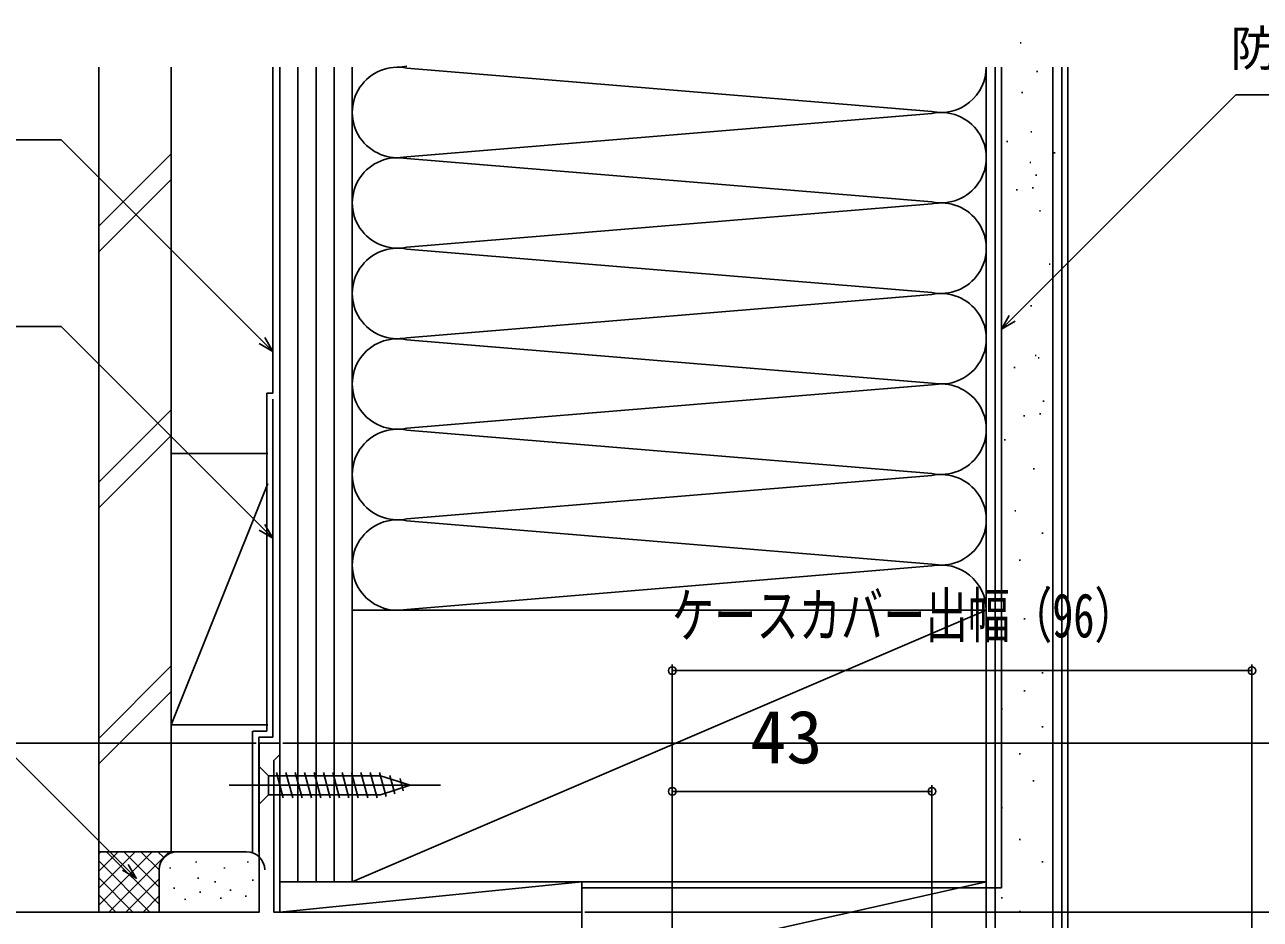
# Model space of a CAD drawing. Units: millimetres, scale not verified. Extents: x -525 to 525, y -783 to 778.
# Drawn here: x -342.2 to -137.6, y 416.1 to 564.3 of the extents above; entities that cross this region are included whole.
import ezdxf
from ezdxf.enums import TextEntityAlignment as Align

# ---------------------------------------------------------------- set-up
doc = ezdxf.new("R2010")
doc.units = ezdxf.units.MM
doc.header["$LTSCALE"] = 4
for name, color, linetype in [('0-2_YKK_11', 7, 'Continuous'), ('0-5_YKK_13', 4, 'Continuous'), ('0-7_YKK_D', 6, 'Continuous'), ('0-9_YSS_K', 3, 'Continuous'), ('0-A_YSS_KE', 3, 'Continuous')]:
    doc.layers.add(name, color=color, linetype=linetype)
doc.styles.add('ＭＳ ゴシック', font='')
doc.styles.get('ＭＳ ゴシック').set_extended_font_data('MS Gothic')

msp = doc.modelspace()

# ---------------------------------------------------------------- linework, layer by layer
at = {"layer": '0-2_YKK_11'}
msp.add_lwpolyline([(-364, 417.3), (-303.4, 417.3), (-303.4, 445.3), (-300, 445.3), (-300, 443.4), (-300.5, 442.9), (-301, 442.4), (-301, 417.3), (-250, 417.3), (-250, 413.058), (-250.12, 412.875), (-250.12, 412.325), (-250, 412.142), (-250, 409.5)], dxfattribs=at)
at = {"layer": '0-5_YKK_13'}
for p, q in [((-303.4, 441.4), (-303.4, 435.2)), ((-303.4, 441.4), (-301.85, 439.85)), ((-299.423, 436.2), (-300.549, 440.4)), ((-297.87, 436.2), (-298.996, 440.4)), ((-296.318, 436.2), (-297.443, 440.4)), ((-294.765, 436.2), (-295.89, 440.4)), ((-293.212, 436.2), (-294.337, 440.4)), ((-291.659, 436.2), (-292.784, 440.4)), ((-290.106, 436.2), (-291.231, 440.4)), ((-288.553, 436.2), (-289.678, 440.4)), ((-287, 436.2), (-288.125, 440.4)), ((-285.447, 436.2), (-286.573, 440.4)), ((-283.894, 436.2), (-285.02, 440.4)), ((-282.411, 436.458), (-283.467, 440.4)), ((-308.4, 438.3), (-273.4, 438.3)), ((-283.316, 439.85), (-301.85, 439.85)), ((-301.85, 439.85), (-301.85, 436.75)), ((-278.4, 438.3), (-283.316, 439.85)), ((-278.4, 438.3), (-283.316, 436.75)), ((-280.979, 436.91), (-281.792, 439.946)), ((-279.547, 437.361), (-280.096, 439.411)), ((-303.4, 435.2), (-301.85, 436.75)), ((-301.85, 436.75), (-283.316, 436.75))]:
    msp.add_line(p, q, dxfattribs=at)
at = {"layer": '0-7_YKK_D'}
for p, q in [((-235, 390.3), (-235, 458.3)), ((-139, 457.3), (-235, 457.3)), ((-139, 350), (-139, 458.3)), ((-303.9, 445.3), (-386, 445.3)), ((-299.5, 445.3), (-38, 445.3)), ((-235, 390.3), (-235, 438.3)), ((-192, 377.053), (-192, 438.3)), ((-235, 437.3), (-192, 437.3)), ((-249.5, 417.3), (-38, 417.3)), ((-249.5, 417.3), (-58, 417.3)), ((-249.5, 417.3), (-38, 417.3))]:
    msp.add_line(p, q, dxfattribs=at)
for points in [[(-180.501, 513.873), (-178.698, 515.676), (-141.653, 552.721), (-23.171, 552.721)], [(-301.15, 510.201), (-302.953, 512.005), (-336.218, 545.269), (-448.162, 545.269)], [(-178.215, 515.193), (-180.501, 513.873), (-179.181, 516.159)], [(-301.15, 479.255), (-302.953, 481.058), (-336.218, 514.323), (-428.683, 514.323)], [(-302.47, 512.488), (-301.15, 510.201), (-303.436, 511.521)], [(-323.784, 422.907), (-325.587, 424.711), (-385.44, 484.564), (-469.472, 484.564)], [(-302.47, 481.542), (-301.15, 479.255), (-303.436, 480.575)], [(-325.104, 425.194), (-323.784, 422.907), (-326.07, 424.227)]]:
    msp.add_lwpolyline(points, dxfattribs=at)
for centre in [(-235, 457.3), (-139, 457.3), (-235, 437.3), (-192, 437.3)]:
    msp.add_circle(centre, 0.637, dxfattribs=at)
at = {"layer": '0-9_YSS_K'}
for p, q in [((-177.397, 561.313), (-177.197, 561.313)), ((-300, 557.3), (-300, 422.3)), ((-297, 557.3), (-297, 422.3)), ((-294, 557.3), (-294, 422.3)), ((-291, 557.3), (-291, 422.3)), ((-288, 557.3), (-288, 467.3)), ((-288, 422.3), (-288, 557.3)), ((-288, 467.3), (-288, 557.3)), ((-192.031, 549.958), (-278.968, 557.142)), ((-183, 467.3), (-183, 557.3)), ((-181.5, 407.3), (-181.5, 557.3)), ((-172, 407.3), (-172, 557.3)), ((-169.5, 557.3), (-169.5, 407.3)), ((-174.664, 556.593), (-174.464, 556.593)), ((-177.148, 553.116), (-176.948, 553.116)), ((-278.968, 542.458), (-192.031, 549.642)), ((-175.644, 546.585), (-175.444, 546.585)), ((-179.646, 544.984), (-179.446, 544.984)), ((-330, 530.938), (-318, 542.938)), ((-171.806, 543.077), (-171.606, 543.077)), ((-278.968, 542.142), (-192.031, 534.958)), ((-175.807, 541.476), (-175.607, 541.476)), ((-330, 526.695), (-318, 538.695)), ((-174.844, 539.382), (-174.644, 539.382)), ((-178.045, 536.981), (-177.845, 536.981)), ((-175.402, 537.281), (-175.202, 537.281)), ((-192.031, 534.642), (-278.968, 527.458)), ((-174.207, 533.473), (-174.007, 533.473)), ((-183, 531.023), (-183, 467.3)), ((-192.031, 519.958), (-278.968, 527.142)), ((-172.606, 524.67), (-172.406, 524.67)), ((-278.968, 512.458), (-192.031, 519.642)), ((-175.666, 517.739), (-175.466, 517.739)), ((-192.031, 504.958), (-278.968, 512.142)), ((-178.418, 507.539), (-178.218, 507.539)), ((-174.92, 509.533), (-174.72, 509.533)), ((-174.417, 509.139), (-174.217, 509.139)), ((-278.968, 497.458), (-192.031, 504.642)), ((-173.616, 501.936), (-173.416, 501.936)), ((-330, 488.511), (-318, 500.511)), ((-176.817, 499.535), (-176.617, 499.535)), ((-174.174, 499.835), (-173.974, 499.835)), ((-330, 484.269), (-318, 496.269)), ((-278.968, 497.142), (-192.031, 489.958)), ((-180.019, 495.534), (-179.819, 495.534)), ((-318, 493.3), (-302, 493.3)), ((-318, 493.3), (-318, 448.3)), ((-300, 448.3), (-300, 493.3)), ((-192.031, 489.642), (-278.968, 482.458)), ((-175.217, 490.732), (-175.017, 490.732)), ((-178.277, 483.801), (-178.077, 483.801)), ((-278.968, 482.142), (-192.031, 474.958)), ((-173.801, 480.071), (-173.601, 480.071)), ((-177.531, 475.595), (-177.331, 475.595)), ((-278.968, 467.458), (-192.031, 474.642)), ((-173.055, 471.119), (-172.855, 471.119)), ((-288, 422.3), (-183, 467.3)), ((-176.785, 465.897), (-176.585, 465.897)), ((-179.768, 462.168), (-179.568, 462.168)), ((-318, 458.085), (-330, 446.085)), ((-173.801, 456.946), (-173.601, 456.946)), ((-330, 441.842), (-318, 453.842)), ((-176.785, 453.962), (-176.585, 453.962)), ((-180.514, 450.978), (-180.314, 450.978)), ((-173.801, 447.994), (-173.601, 447.994)), ((-177.531, 443.518), (-177.331, 443.518)), ((-175.293, 439.042), (-175.093, 439.042)), ((-180.514, 434.566), (-180.314, 434.566)), ((-177.531, 429.344), (-177.331, 429.344)), ((-330, 427.3), (-330, 417.3)), ((-317, 427.3), (-330, 427.3)), ((-330, 418.442), (-321.142, 427.3)), ((-330, 421.271), (-323.97, 427.3)), ((-330, 424.099), (-326.799, 427.3)), ((-330, 426.927), (-329.627, 427.3)), ((-330, 425.785), (-321.514, 417.3)), ((-328.686, 427.3), (-320, 418.614)), ((-328.313, 417.3), (-318.313, 427.3)), ((-325.858, 427.3), (-320, 421.442)), ((-323.029, 427.3), (-320, 424.271)), ((-320.201, 427.3), (-319.219, 426.318)), ((-317.372, 427.3), (-317.352, 427.279)), ((-305.5, 427.3), (-317, 427.3)), ((-313.832, 425.496), (-313.832, 425.696)), ((-305.317, 425.496), (-305.317, 425.696)), ((-320, 424.3), (-320, 417.3)), ((-318.172, 424.495), (-318.172, 424.695)), ((-309.159, 424.495), (-309.159, 424.695)), ((-300, 424.3), (-300, 420.763)), ((-173.801, 425.614), (-173.601, 425.614)), ((-330, 422.957), (-324.343, 417.3)), ((-325.485, 417.3), (-320, 422.785)), ((-313.499, 422.826), (-313.499, 423.026)), ((-310.706, 422.223), (-310.706, 422.423)), ((-304.486, 422.492), (-304.486, 422.692)), ((-300, 422.3), (-300, 417.3)), ((-300, 422.3), (-250, 422.3)), ((-300, 417.3), (-250, 422.3)), ((-288, 422.3), (-300, 422.3)), ((-250, 417.3), (-250, 422.3)), ((-250, 407.3), (-183, 422.3)), ((-330, 420.128), (-327.171, 417.3)), ((-322.657, 417.3), (-319.982, 419.975)), ((-317.504, 421.157), (-317.504, 421.357)), ((-315.674, 419.301), (-315.674, 419.501)), ((-313.165, 420.489), (-313.165, 420.689)), ((-309.744, 419.516), (-309.744, 419.716)), ((-308.158, 420.823), (-308.158, 421.023)), ((-305.651, 419.82), (-305.651, 420.02)), ((-180.514, 419.63), (-180.314, 419.63)), ((-300, 417.3), (-250, 417.3)), ((-177.531, 417.409), (-177.331, 417.409))]:
    msp.add_line(p, q, dxfattribs=at)
msp.add_lwpolyline([(-302, 488.3), (-318, 448.3), (-302, 448.3)], dxfattribs=at)
msp.add_lwpolyline([(-250, 407.3), (-183, 407.3), (-183, 422.3), (-250, 422.3)], close=True, dxfattribs=at)
for centre, radius, start, end in [((-280.5, 549.8), 7.5, 78.21649, 281.78353), ((-280.5, 564.8), 7.5, 269.9419, 281.78353), ((-190.5, 557.3), 7.5, 258.21646, 0.00002), ((-190.5, 542.3), 7.5, 258.21646, 101.78354), ((-280.5, 534.8), 7.5, 78.21649, 281.78353), ((-190.5, 527.3), 7.5, 258.21646, 101.78354), ((-280.5, 519.8), 7.5, 78.21648, 281.78353), ((-190.5, 512.3), 7.5, 258.21646, 101.78354), ((-280.5, 504.8), 7.5, 78.21649, 281.78353), ((-190.5, 497.3), 7.5, 258.21646, 101.78354), ((-280.5, 489.8), 7.5, 78.21649, 281.78353), ((-190.5, 482.3), 7.5, 258.21646, 101.78354), ((-280.5, 474.8), 7.5, 78.21649, 281.78353), ((-190.5, 467.3), 7.5, 0, 101.78354), ((-317, 424.3), 3, 90, 180), ((-305.5, 424.3), 3, 0, 90)]:
    msp.add_arc(centre, radius, start, end, dxfattribs=at)
at = {"layer": '0-A_YSS_KE'}
for p, q in [((-330, 557.3), (-330, 427.3)), ((-318, 557.3), (-318, 427.3)), ((-301.15, 503.3), (-301.15, 557.3)), ((-183, 557.3), (-183, 407.3)), ((-180.501, 421.3), (-180.501, 557.3)), ((-170.5, 557.3), (-170.5, 407.3)), ((-302.15, 503.3), (-302.15, 447.3)), ((-301.15, 503.3), (-302.15, 503.3)), ((-301.15, 502.3), (-301.15, 446.3)), ((-304.5, 447.3), (-304.5, 427.3)), ((-304.478, 447.3), (-302.128, 447.3)), ((-303.5, 446.3), (-303.5, 427.3)), ((-303.5, 446.3), (-301.15, 446.3)), ((-318, 427.3), (-330, 427.3)), ((-180.501, 421.3), (-250, 421.3))]:
    msp.add_line(p, q, dxfattribs=at)
msp.add_lwpolyline([(-183, 422.3), (-183, 467.3), (-288, 467.3), (-288, 422.3)], close=True, dxfattribs=at)

# ---------------------------------------------------------------- texts
at = {"layer": '0-7_YKK_D', "style": 'ＭＳ ゴシック'}
for s, height, p in [('防湿気密フィルム（別途）', 5.865, (-142.587, 555.727)), ('43', 8.798, (-222.091, 439.3))]:
    msp.add_text(s, height=height, dxfattribs=at).set_placement(p, align=Align.BOTTOM_LEFT)
at = {"layer": '0-7_YKK_D', "style": 'ＭＳ ゴシック', "width": 0.7}
msp.add_text('ケースカバー出幅（96）', height=7.331, dxfattribs=at).set_placement((-235.065, 460.607), align=Align.BOTTOM_LEFT)

doc.saveas('drawing.dxf')
